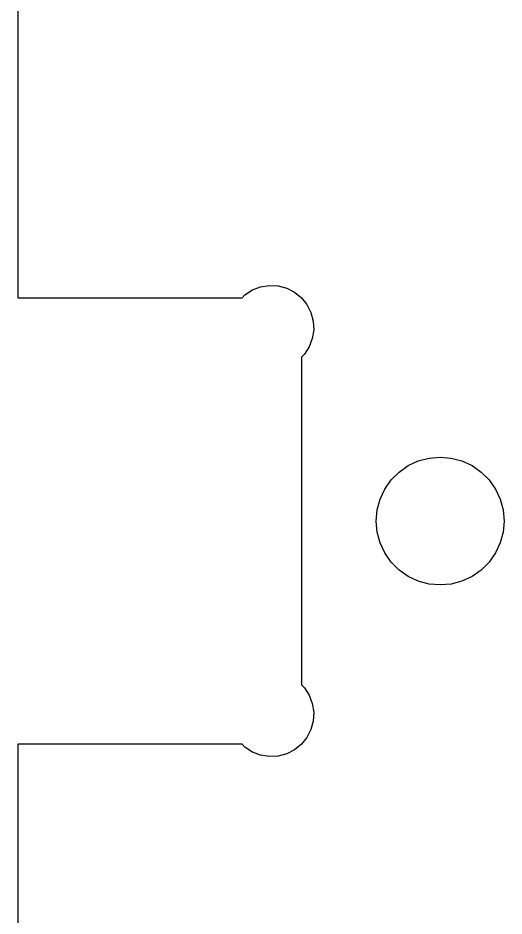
# Model space of a CAD drawing. Header units: metres. Extents: x -91 to 100, y 0 to 828.
# Drawn here: x -91 to -70.85, y 316.69 to 353.9 of the extents above; entities that cross this region are included whole.
import ezdxf

# ---------------------------------------------------------------- set-up
doc = ezdxf.new("R2010")
doc.units = ezdxf.units.M

msp = doc.modelspace()

# ---------------------------------------------------------------- linework, layer by layer
for p, q in [((-91, 485.84), (-91, 342.31)), ((-81.2819, 342.632), (-80.9404, 342.763)), ((-80.9404, 342.763), (-80.579, 342.82)), ((-80.579, 342.82), (-80.2137, 342.801)), ((-80.2137, 342.801), (-79.8603, 342.706)), ((-79.8603, 342.706), (-79.5343, 342.54)), ((-81.7113, 342.31), (-81.5887, 342.433)), ((-81.5887, 342.433), (-81.2819, 342.632)), ((-79.5343, 342.54), (-79.25, 342.31)), ((-91, 342.31), (-81.7113, 342.31)), ((-79.25, 342.31), (-79.0198, 342.026)), ((-79.0198, 342.026), (-78.8537, 341.7)), ((-78.8537, 341.7), (-78.759, 341.346)), ((-78.759, 341.346), (-78.7398, 340.981)), ((-78.7398, 340.981), (-78.7971, 340.62)), ((-78.7971, 340.62), (-78.9282, 340.278)), ((-78.9282, 340.278), (-79.1274, 339.971)), ((-79.1274, 339.971), (-79.25, 339.849)), ((-79.25, 339.849), (-79.25, 326.271)), ((-74.4063, 335.55), (-73.9602, 335.67)), ((-73.9602, 335.67), (-73.5, 335.71)), ((-73.5, 335.71), (-73.0398, 335.67)), ((-73.0398, 335.67), (-72.5937, 335.55)), ((-75.2034, 335.09), (-74.825, 335.355)), ((-74.825, 335.355), (-74.4063, 335.55)), ((-72.5937, 335.55), (-72.175, 335.355)), ((-72.175, 335.355), (-71.7966, 335.09)), ((-75.53, 334.763), (-75.2034, 335.09)), ((-71.7966, 335.09), (-71.47, 334.763)), ((-75.795, 334.385), (-75.53, 334.763)), ((-71.47, 334.763), (-71.205, 334.385)), ((-75.9902, 333.966), (-75.795, 334.385)), ((-71.205, 334.385), (-71.0098, 333.966)), ((-76.1097, 333.52), (-75.9902, 333.966)), ((-71.0098, 333.966), (-70.8903, 333.52)), ((-76.15, 333.06), (-76.1097, 333.52)), ((-70.8903, 333.52), (-70.85, 333.06)), ((-76.1097, 332.6), (-76.15, 333.06)), ((-70.85, 333.06), (-70.8903, 332.6)), ((-75.9902, 332.154), (-76.1097, 332.6)), ((-70.8903, 332.6), (-71.0098, 332.154)), ((-75.795, 331.735), (-75.9902, 332.154)), ((-71.0098, 332.154), (-71.205, 331.735)), ((-75.53, 331.357), (-75.795, 331.735)), ((-71.205, 331.735), (-71.47, 331.357)), ((-75.2034, 331.03), (-75.53, 331.357)), ((-71.47, 331.357), (-71.7966, 331.03)), ((-74.825, 330.765), (-75.2034, 331.03)), ((-71.7966, 331.03), (-72.175, 330.765)), ((-74.4063, 330.57), (-74.825, 330.765)), ((-73.9602, 330.45), (-74.4063, 330.57)), ((-73.5, 330.41), (-73.9602, 330.45)), ((-73.0398, 330.45), (-73.5, 330.41)), ((-72.5937, 330.57), (-73.0398, 330.45)), ((-72.175, 330.765), (-72.5937, 330.57)), ((-79.25, 326.271), (-79.1274, 326.149)), ((-79.1274, 326.149), (-78.9282, 325.842)), ((-78.9282, 325.842), (-78.7971, 325.5)), ((-78.7971, 325.5), (-78.7398, 325.139)), ((-78.7398, 325.139), (-78.759, 324.774)), ((-78.759, 324.774), (-78.8537, 324.42)), ((-79.0198, 324.094), (-79.25, 323.81)), ((-78.8537, 324.42), (-79.0198, 324.094)), ((-81.7113, 323.81), (-91, 323.81)), ((-91, 323.81), (-91, 180.28)), ((-81.5887, 323.687), (-81.7113, 323.81)), ((-79.25, 323.81), (-79.5343, 323.58)), ((-81.2819, 323.488), (-81.5887, 323.687)), ((-80.9404, 323.357), (-81.2819, 323.488)), ((-80.579, 323.3), (-80.9404, 323.357)), ((-79.8603, 323.414), (-80.2137, 323.319)), ((-79.5343, 323.58), (-79.8603, 323.414)), ((-80.2137, 323.319), (-80.579, 323.3))]:
    msp.add_line(p, q)

doc.saveas('drawing.dxf')
